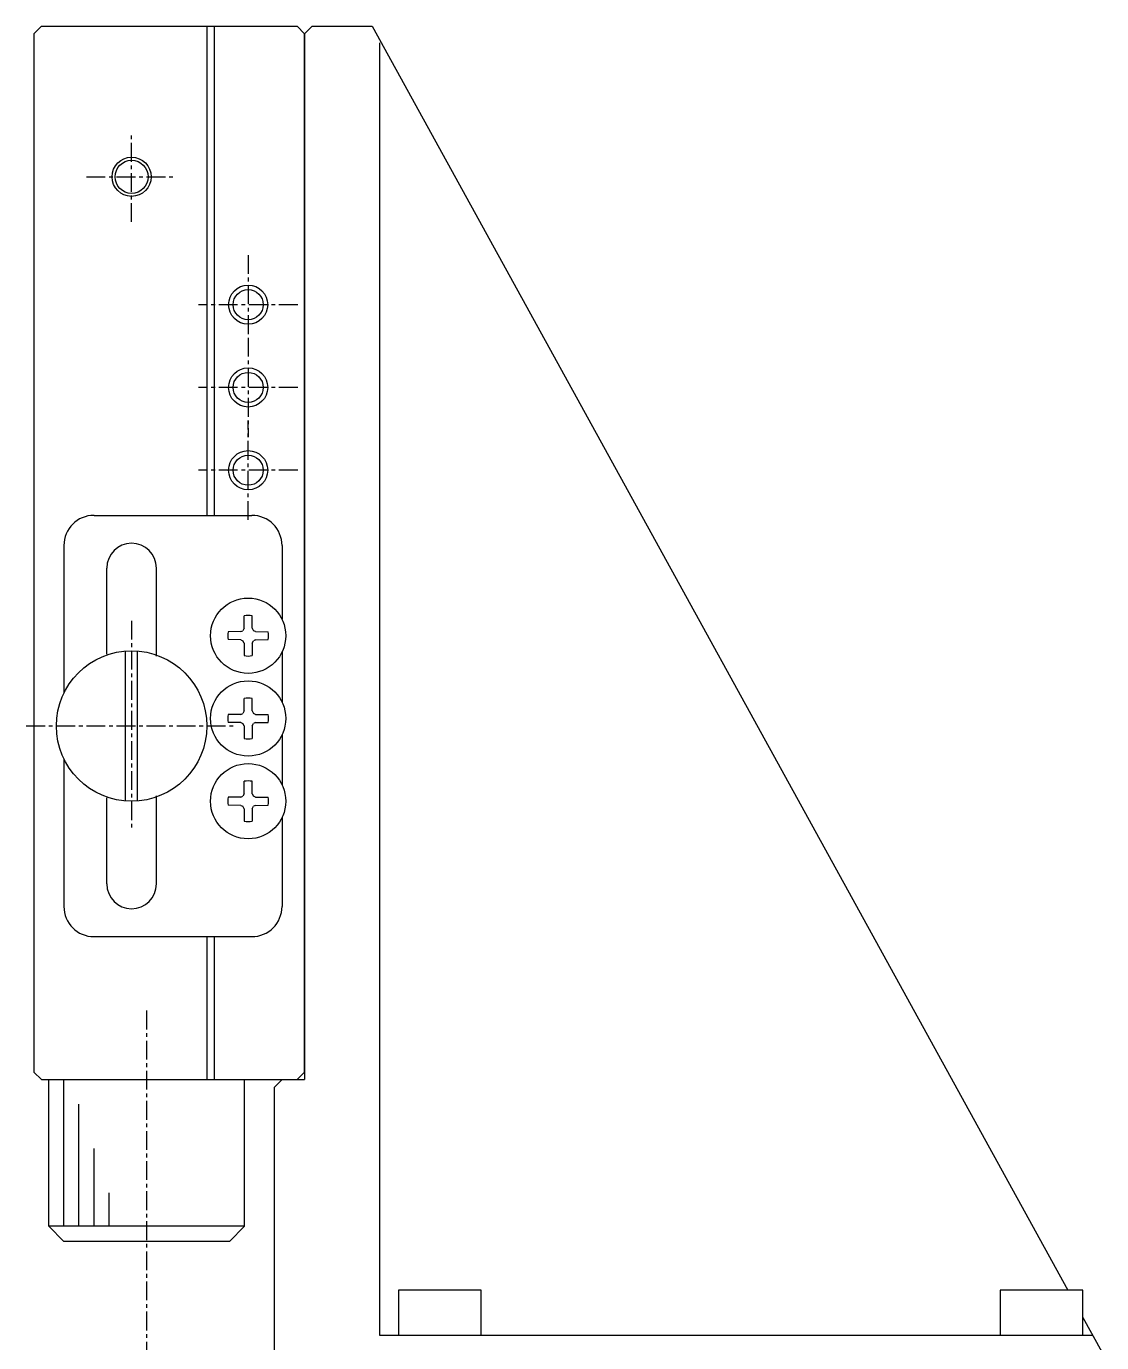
# Model space of a CAD drawing. Extents: x 498 to 751, y 35 to 216.
# Drawn here: x 655.1 to 726.6, y 128.3 to 215.8 of the extents above; entities that cross this region are included whole.
import ezdxf

# ---------------------------------------------------------------- set-up
doc = ezdxf.new("R2010")
doc.units = 0
doc.linetypes.add('CENTER', pattern=[2, 1.25, -0.25, 0.25, -0.25])
doc.layers.get('0').update_dxf_attribs({"linetype": 'CONTINUOUS'})
doc.layers.add('CENTER', color=1, linetype='CENTER')

msp = doc.modelspace()

# ---------------------------------------------------------------- linework, layer by layer
at = {"color": 7, "linetype": 'CONTINUOUS'}
for p, q in [((655.631, 215.279), (656.131, 215.779)), ((655.631, 215.279), (655.631, 146.279)), ((656.131, 215.779), (673.131, 215.779)), ((667.131, 215.779), (667.131, 183.279)), ((667.631, 215.779), (667.631, 183.279)), ((673.631, 215.279), (673.131, 215.779)), ((673.631, 215.279), (674.131, 215.779)), ((673.631, 146.279), (673.631, 215.279)), ((673.631, 215.279), (673.631, 145.779)), ((674.131, 215.779), (678.131, 215.779)), ((678.131, 215.779), (724.38, 131.779)), ((678.631, 128.779), (678.631, 214.691)), ((659.631, 183.279), (670.131, 183.279)), ((657.631, 181.279), (657.631, 171.458)), ((672.131, 181.279), (672.131, 176.368)), ((660.481, 174.064), (660.481, 179.779)), ((663.781, 173.924), (663.781, 179.779)), ((669.606, 175.778), (669.621, 176.603)), ((670.155, 175.778), (670.141, 176.603)), ((669.399, 175.553), (668.556, 175.539)), ((669.399, 175.004), (668.556, 175.019)), ((669.399, 175.553), (669.533, 175.613)), ((669.399, 175.004), (669.533, 174.944)), ((669.606, 175.778), (669.533, 175.613)), ((670.155, 175.778), (670.228, 175.613)), ((670.362, 175.553), (670.228, 175.613)), ((670.362, 175.004), (670.228, 174.944)), ((670.362, 175.553), (671.205, 175.539)), ((670.362, 175.004), (671.205, 175.019)), ((661.731, 164.295), (661.731, 174.263)), ((662.531, 164.295), (662.531, 174.263)), ((669.606, 174.779), (669.533, 174.944)), ((669.606, 174.779), (669.621, 173.954)), ((670.155, 174.779), (670.141, 173.954)), ((670.155, 174.779), (670.228, 174.944)), ((672.131, 174.189), (672.131, 170.868)), ((669.606, 170.278), (669.621, 171.103)), ((670.155, 170.278), (670.141, 171.103)), ((669.399, 170.053), (668.556, 170.039)), ((669.399, 170.053), (669.533, 170.113)), ((669.606, 170.278), (669.533, 170.113)), ((670.155, 170.278), (670.228, 170.113)), ((670.362, 170.053), (670.228, 170.113)), ((670.362, 170.053), (671.205, 170.039)), ((669.399, 169.504), (668.556, 169.519)), ((669.399, 169.504), (669.533, 169.444)), ((669.606, 169.279), (669.533, 169.444)), ((669.606, 169.279), (669.621, 168.454)), ((670.155, 169.279), (670.141, 168.454)), ((670.155, 169.279), (670.228, 169.444)), ((670.362, 169.504), (670.228, 169.444)), ((670.362, 169.504), (671.205, 169.519)), ((672.131, 168.689), (672.131, 165.368)), ((657.631, 167.099), (657.631, 157.279)), ((669.606, 164.778), (669.621, 165.603)), ((670.155, 164.778), (670.141, 165.603)), ((660.481, 158.779), (660.481, 164.494)), ((663.781, 158.779), (663.781, 164.634)), ((669.399, 164.553), (668.556, 164.539)), ((669.399, 164.553), (669.533, 164.613)), ((669.606, 164.778), (669.533, 164.613)), ((670.155, 164.778), (670.228, 164.613)), ((670.362, 164.553), (670.228, 164.613)), ((670.362, 164.553), (671.205, 164.539)), ((669.399, 164.004), (668.556, 164.019)), ((669.399, 164.004), (669.533, 163.944)), ((669.606, 163.779), (669.533, 163.944)), ((669.606, 163.779), (669.621, 162.954)), ((670.155, 163.779), (670.141, 162.954)), ((670.155, 163.779), (670.228, 163.944)), ((670.362, 164.004), (670.228, 163.944)), ((670.362, 164.004), (671.205, 164.019)), ((672.131, 163.189), (672.131, 157.279)), ((659.631, 155.279), (670.131, 155.279)), ((667.131, 155.279), (667.131, 145.779)), ((667.631, 155.279), (667.631, 145.779)), ((656.131, 145.779), (655.631, 146.279)), ((673.631, 146.279), (673.131, 145.779)), ((656.131, 145.779), (673.131, 145.779)), ((656.631, 136.029), (656.631, 145.779)), ((669.631, 136.029), (669.631, 145.779)), ((671.631, 145.279), (672.131, 145.779)), ((671.631, 121.279), (671.631, 145.279)), ((672.131, 145.779), (673.631, 145.779)), ((657.631, 135.029), (656.631, 136.029)), ((668.631, 135.029), (669.631, 136.029)), ((668.631, 135.029), (657.631, 135.029)), ((679.881, 131.779), (679.881, 128.779)), ((682.631, 131.779), (679.881, 131.779)), ((685.381, 131.779), (682.631, 131.779)), ((685.381, 128.779), (685.381, 131.779)), ((722.631, 131.779), (719.881, 131.779)), ((719.881, 131.779), (719.881, 128.779)), ((725.381, 131.779), (722.631, 131.779)), ((725.381, 128.779), (725.381, 131.779)), ((725.381, 129.961), (726.631, 127.691)), ((726.032, 128.779), (678.631, 128.779))]:
    msp.add_line(p, q, dxfattribs=at)
at = {"color": 3, "linetype": 'CONTINUOUS'}
for p, q in [((657.631, 136.029), (657.631, 145.779)), ((658.631, 136.029), (658.631, 144.145)), ((659.631, 136.029), (659.631, 141.199)), ((660.631, 136.029), (660.631, 138.263)), ((669.631, 136.029), (656.631, 136.029))]:
    msp.add_line(p, q, dxfattribs=at)
for centre, radius in [((662.131, 205.779), 1.3), ((669.881, 197.279), 1.3), ((669.881, 197.279), 1), ((669.881, 191.779), 1.3), ((669.881, 191.779), 1), ((669.881, 186.279), 1.3), ((669.881, 186.279), 1)]:
    msp.add_circle(centre, radius, dxfattribs=at)
at = {"color": 7, "linetype": 'CONTINUOUS'}
for centre, radius in [((662.131, 205.779), 1.1), ((669.881, 175.279), 2.5), ((662.131, 169.279), 5), ((669.881, 169.779), 2.5), ((669.881, 164.279), 2.5)]:
    msp.add_circle(centre, radius, dxfattribs=at)
for centre, radius, start, end in [((659.631, 181.279), 2, 90, 180), ((670.131, 181.279), 2, 0, 90), ((662.131, 179.779), 1.65, 0, 180), ((669.881, 175.279), 1.35, 78.89588, 101.10412), ((669.881, 175.279), 1.35, 168.89588, 191.10412), ((669.881, 175.279), 1.35, 348.89588, 11.10412), ((669.881, 175.279), 1.35, 258.89588, 281.10412), ((669.881, 169.779), 1.35, 78.89588, 101.10412), ((669.881, 169.779), 1.35, 168.89588, 191.10412), ((669.881, 169.779), 1.35, 348.89588, 11.10412), ((669.881, 169.779), 1.35, 258.89588, 281.10412), ((669.881, 164.279), 1.35, 78.89588, 101.10412), ((669.881, 164.279), 1.35, 168.89588, 191.10412), ((669.881, 164.279), 1.35, 348.89588, 11.10412), ((669.881, 164.279), 1.35, 258.89588, 281.10412), ((662.131, 158.779), 1.65, 180, 0), ((659.631, 157.279), 2, 180, 270), ((670.131, 157.279), 2, 270, 0)]:
    msp.add_arc(centre, radius, start, end, dxfattribs=at)
at = {"layer": 'CENTER', "color": 1, "linetype": 'CENTER'}
for p, q in [((662.131, 202.779), (662.131, 208.779)), ((659.131, 205.779), (665.131, 205.779)), ((669.881, 200.579), (669.881, 193.979)), ((673.181, 197.279), (666.581, 197.279)), ((669.881, 195.079), (669.881, 188.479)), ((673.181, 191.779), (666.581, 191.779)), ((669.881, 182.979), (669.881, 189.579)), ((673.181, 186.279), (666.581, 186.279)), ((662.131, 176.279), (662.131, 162.279)), ((655.131, 169.279), (669.131, 169.279)), ((663.131, 150.362), (663.131, 127.701))]:
    msp.add_line(p, q, dxfattribs=at)

doc.saveas('drawing.dxf')
